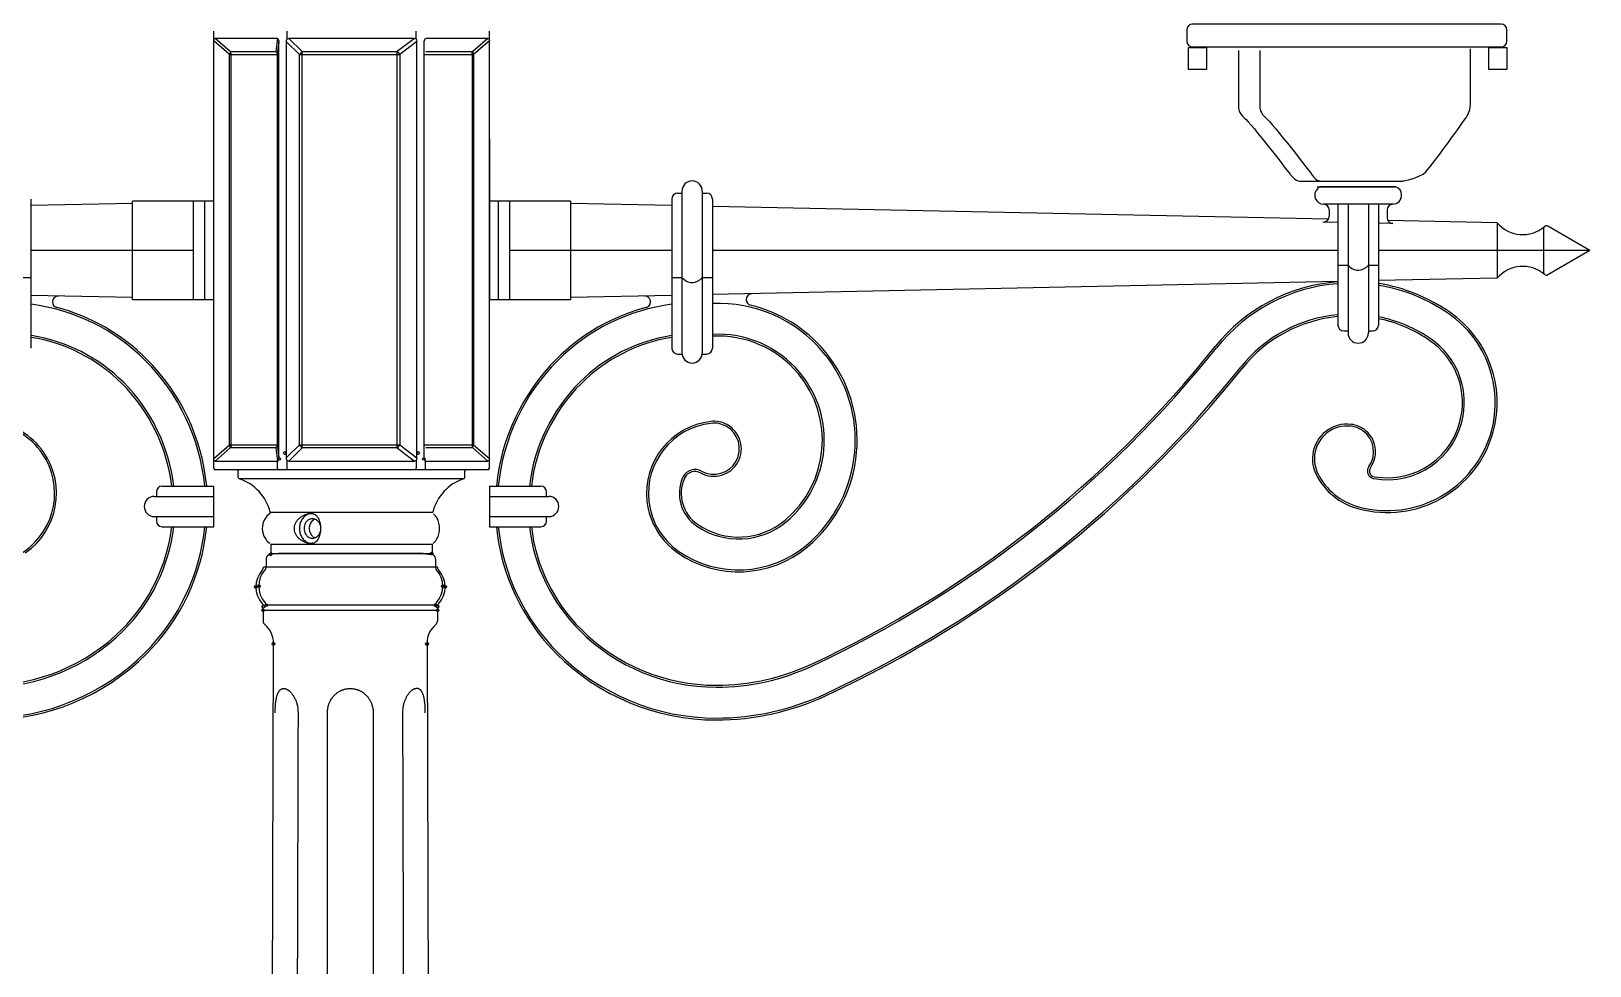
# Model space of a CAD drawing. Extents: x 0 to 221, y 0 to 381.
# Drawn here: x 43.3 to 111.2, y 297 to 337.8 of the extents above; entities that cross this region are included whole.
import ezdxf

# ---------------------------------------------------------------- set-up
doc = ezdxf.new("R2010")
doc.units = 0
doc.layers.add('LIVELLO_1', color=160, linetype='Continuous')

# ---------------------------------------------------------------- blocks, each defined once
blk = doc.blocks.new('AI9-BLK1')
at = {"layer": 'LIVELLO_1', "color": 7}
for p, q in [((-59.577, 127.869), (-59.577, 146.922)), ((-56.385, 146.589), (-56.385, 146.922)), ((-50.763, 146.591), (-50.763, 146.922)), ((-47.566, 127.869), (-47.566, 146.922)), ((-58.894, 145.904), (-59.577, 146.498)), ((-58.855, 146.035), (-59.514, 146.606)), ((-56.801, 146.606), (-59.514, 146.606)), ((-58.855, 146.035), (-56.877, 146.035)), ((-56.801, 146.606), (-56.877, 146.035)), ((-56.742, 146.446), (-56.812, 145.904)), ((-56.742, 128.345), (-56.742, 146.446)), ((-56.412, 128.337), (-56.412, 146.451)), ((-55.846, 145.904), (-56.412, 146.451)), ((-55.721, 146.035), (-56.312, 146.606)), ((-50.834, 146.606), (-56.312, 146.606)), ((-55.721, 128.752), (-55.721, 146.035)), ((-55.721, 146.035), (-51.579, 146.035)), ((-50.834, 146.606), (-51.579, 146.035)), ((-51.579, 128.752), (-51.579, 146.035)), ((-50.735, 146.47), (-51.473, 145.904)), ((-50.735, 128.319), (-50.735, 146.47)), ((-50.408, 128.362), (-50.408, 146.427)), ((-47.633, 146.606), (-50.34, 146.606)), ((-50.34, 146.035), (-48.294, 146.035)), ((-47.633, 146.606), (-48.294, 146.035)), ((-47.566, 146.498), (-48.255, 145.904)), ((-58.894, 128.887), (-58.894, 145.904)), ((-58.894, 145.904), (-56.812, 145.904)), ((-58.823, 128.887), (-58.823, 145.904)), ((-55.846, 128.887), (-55.846, 145.904)), ((-55.846, 145.904), (-51.473, 145.904)), ((-51.473, 145.904), (-51.473, 128.887)), ((-50.408, 145.904), (-48.255, 145.904)), ((-48.324, 145.904), (-48.324, 128.887)), ((-48.255, 145.904), (-48.255, 128.887)), ((-59.577, 136.886), (-59.577, 142.227)), ((-47.566, 142.227), (-47.566, 136.886)), ((-39.176, 139.952), (-39.176, 132.897)), ((-38.294, 139.952), (-38.294, 132.897)), ((-11.496, 140.132), (-8.078, 140.132)), ((-8.073, 140.135), (-11.356, 140.135)), ((-8.073, 140.135), (-11.356, 140.135)), ((-67.532, 133.1), (-67.532, 139.604)), ((-63.115, 139.414), (-67.532, 139.319)), ((-59.581, 139.506), (-63.115, 139.506)), ((-63.115, 135.216), (-63.115, 139.506)), ((-60.463, 135.216), (-60.463, 139.506)), ((-59.959, 135.216), (-59.959, 139.506)), ((-59.581, 135.216), (-59.581, 139.506)), ((-44.036, 139.506), (-47.566, 139.506)), ((-47.566, 139.506), (-47.566, 135.216)), ((-47.19, 139.506), (-47.19, 135.216)), ((-46.687, 139.506), (-46.687, 135.216)), ((-44.036, 139.506), (-44.036, 135.216)), ((-39.621, 139.319), (-44.036, 139.414)), ((-39.621, 139.604), (-39.621, 133.1)), ((-39.366, 139.861), (-39.176, 139.861)), ((-38.294, 139.861), (-38.107, 139.861)), ((-37.853, 139.604), (-37.853, 133.1)), ((-11.011, 138.723), (-37.853, 139.285)), ((-8.186, 139.38), (-11.213, 139.38)), ((-10.597, 139.38), (-10.597, 134.111)), ((-10.157, 139.38), (-10.157, 133.766)), ((-9.272, 139.38), (-9.272, 133.766)), ((-8.83, 139.38), (-8.83, 134.111)), ((-10.597, 138.586), (-11.236, 138.6)), ((-10.976, 139.126), (-10.976, 138.852)), ((-8.207, 138.536), (-8.83, 138.548)), ((-8.456, 139.126), (-8.456, 138.787)), ((-3.655, 138.566), (-8.423, 138.666)), ((-3.655, 138.566), (-3.655, 136.153)), ((-1.639, 138.31), (-1.639, 136.413)), ((0.378, 137.358), (-1.448, 138.416)), ((-60.463, 137.358), (-67.532, 137.358)), ((-39.621, 137.358), (-46.687, 137.358)), ((-10.597, 137.358), (-37.853, 137.358)), ((0.378, 137.358), (-8.83, 137.358)), ((0.378, 137.358), (-1.448, 136.305)), ((-10.597, 136.724), (-10.157, 136.724)), ((-9.272, 136.724), (-8.83, 136.724)), ((-67.972, 136.187), (-67.532, 136.187)), ((-39.621, 136.187), (-39.176, 136.187)), ((-38.294, 136.187), (-37.853, 136.187)), ((-10.597, 136.004), (-37.853, 135.439)), ((-3.655, 136.153), (-8.83, 136.046)), ((-63.115, 135.309), (-67.532, 135.403)), ((-59.581, 135.216), (-63.115, 135.216)), ((-44.036, 135.216), (-47.566, 135.216)), ((-39.621, 135.403), (-44.036, 135.309)), ((-10.347, 133.857), (-10.157, 133.857)), ((-9.272, 133.857), (-9.081, 133.857)), ((-39.366, 132.848), (-39.176, 132.848)), ((-38.294, 132.848), (-38.107, 132.848)), ((-59.577, 128.29), (-58.894, 128.887)), ((-59.514, 128.183), (-58.855, 128.752)), ((-58.894, 128.887), (-56.812, 128.887)), ((-56.877, 128.752), (-58.855, 128.752)), ((-56.877, 128.752), (-56.801, 128.183)), ((-56.412, 128.337), (-55.846, 128.887)), ((-56.312, 128.183), (-55.721, 128.752)), ((-55.846, 128.887), (-51.473, 128.887)), ((-51.579, 128.752), (-55.721, 128.752)), ((-51.579, 128.752), (-50.834, 128.183)), ((-51.473, 128.887), (-50.735, 128.319)), ((-50.408, 128.887), (-48.255, 128.887)), ((-48.294, 128.752), (-50.34, 128.752)), ((-48.294, 128.752), (-47.633, 128.183)), ((-48.255, 128.887), (-47.566, 128.29)), ((-47.632, 127.805), (-59.518, 127.805)), ((-59.514, 128.183), (-56.801, 128.183)), ((-58.507, 127.471), (-58.507, 127.743)), ((-56.798, 127.869), (-56.798, 128.183)), ((-56.385, 127.869), (-56.385, 128.199)), ((-56.312, 128.183), (-50.834, 128.183)), ((-50.763, 128.195), (-50.763, 127.869)), ((-50.353, 127.869), (-50.353, 128.183)), ((-50.34, 128.183), (-47.633, 128.183)), ((-48.64, 127.471), (-48.64, 127.743)), ((-61.822, 127.086), (-59.581, 127.086)), ((-59.581, 125.318), (-59.581, 127.086)), ((-48.687, 127.41), (-58.466, 127.41)), ((-47.566, 127.086), (-45.328, 127.086)), ((-47.566, 127.086), (-47.566, 125.318)), ((-62.168, 126.643), (-59.581, 126.643)), ((-62.073, 126.831), (-62.073, 126.643)), ((-47.566, 126.643), (-44.983, 126.643)), ((-45.078, 126.643), (-45.078, 126.831)), ((-62.168, 125.761), (-59.581, 125.761)), ((-62.073, 125.761), (-62.073, 125.568)), ((-57.119, 125.951), (-50.032, 125.951)), ((-47.566, 125.761), (-44.983, 125.761)), ((-45.078, 125.568), (-45.078, 125.761)), ((-61.822, 125.318), (-59.581, 125.318)), ((-47.566, 125.318), (-45.328, 125.318)), ((-50.042, 124.544), (-57.108, 124.544)), ((-57.086, 124.544), (-57.086, 124.211)), ((-50.042, 124.211), (-50.042, 124.544)), ((-57.297, 123.925), (-57.297, 123.559)), ((-56.762, 124.146), (-57.112, 124.114)), ((-57.024, 124.146), (-50.104, 124.146)), ((-50.455, 124.146), (-56.762, 124.146)), ((-50.674, 124.146), (-56.476, 124.146)), ((-50.455, 124.146), (-50.109, 124.114)), ((-49.919, 123.925), (-49.919, 123.559)), ((-49.825, 123.55), (-57.416, 123.55)), ((-49.919, 123.559), (-57.297, 123.559)), ((-49.832, 121.674), (-57.426, 121.674)), ((-57.426, 121.674), (-57.426, 121.2)), ((-49.919, 121.895), (-57.297, 121.895)), ((-49.832, 121.674), (-49.832, 121.2)), ((-57.258, 33.702), (-56.971, 120.244)), ((-50.286, 120.244), (-49.998, 33.702))]:
    blk.add_line(p, q, dxfattribs=at)
for points in [[(-17.115, 146.216), (-16.328, 146.216), (-16.328, 145.251), (-17.115, 145.251)], [(-4.027, 146.216), (-3.237, 146.216), (-3.237, 145.251), (-4.027, 145.251)]]:
    blk.add_lwpolyline(points, close=True, dxfattribs=at)
blk.add_lwpolyline([(-56.812, 145.904), (-56.812, 128.887), (-56.742, 128.345)], dxfattribs=at)
for centre, radius in [((-57.744, 122.693), 0.0599), ((-49.601, 122.728), 0.0582), ((-49.497, 122.693), 0.0599), ((-57.423, 121.674), 0.0591)]:
    blk.add_circle(centre, radius, dxfattribs=at)
for centre, major_axis, ratio in [((-56.477, 128.533), (0.0009, -0.0603), 0.987021), ((-56.477, 128.533), (0.0009, -0.0603), 0.987021), ((-50.674, 128.533), (-0.0003, -0.0603), 0.979984), ((-56.729, 128.276), (0.0587, 0), 0.881058), ((-56.729, 128.276), (0.0587, 0), 0.881058), ((-50.421, 128.276), (0.0574, 0), 0.901146), ((-50.421, 128.276), (0.0574, 0), 0.901146), ((-57.111, 124.114), (0.0591, 0), 0.962117), ((-50.088, 124.146), (0.0022, -0.0587), 0.961179), ((-57.618, 122.728), (0.0012, -0.0586), 0.979204), ((-57.414, 121.84), (-0.0021, -0.0622), 0.963457), ((-57.3, 121.895), (0.0031, -0.0586), 0.978042), ((-49.917, 121.895), (-0.0013, -0.0586), 0.977703), ((-49.834, 121.674), (0.0599, 0), 0.980155), ((-49.825, 121.84), (0.0005, -0.0622), 0.963956), ((-56.972, 120.21), (0.0014, -0.062), 0.966428), ((-50.286, 120.21), (-0.0005, -0.062), 0.966633)]:
    blk.add_ellipse(centre, major_axis=major_axis, ratio=ratio, dxfattribs=at)
for points, knots in [([(-16.93, 147.232), (-16.93, 147.232), (-3.483, 147.232), (-3.483, 147.232), (-3.345, 147.232), (-3.234, 147.118), (-3.234, 146.986), (-3.234, 146.986), (-3.234, 146.484), (-3.234, 146.484), (-3.234, 146.347), (-3.345, 146.234), (-3.483, 146.234), (-3.483, 146.234), (-16.93, 146.234), (-16.93, 146.234), (-17.068, 146.234), (-17.179, 146.347), (-17.179, 146.484), (-17.179, 146.484), (-17.179, 146.986), (-17.179, 146.986), (-17.179, 147.118), (-17.068, 147.232), (-16.93, 147.232)], [0, 0, 0, 0, 1, 1, 1, 2, 2, 2, 3, 3, 3, 4, 4, 4, 5, 5, 5, 6, 6, 6, 7, 7, 7, 8, 8, 8, 8]), ([(-59.577, 146.498), (-59.577, 146.525), (-59.577, 146.553), (-59.567, 146.573), (-59.553, 146.591), (-59.533, 146.606), (-59.514, 146.606)], [0, 0, 0, 0, 1, 1, 1, 2, 2, 2, 2]), ([(-47.633, 146.606), (-47.614, 146.606), (-47.595, 146.591), (-47.583, 146.573), (-47.57, 146.553), (-47.57, 146.525), (-47.566, 146.498)], [0, 0, 0, 0, 1, 1, 1, 2, 2, 2, 2]), ([(-14.932, 146.077), (-14.932, 146.077), (-14.932, 143.603), (-14.932, 143.603), (-14.932, 143.603), (-14.932, 143.333), (-14.664, 143.131), (-14.399, 142.929), (-12.657, 140.656), (-12.657, 140.656), (-12.657, 140.656), (-12.457, 140.387), (-12.256, 140.387), (-12.256, 140.387), (-7.771, 140.387), (-7.771, 140.387), (-7.771, 140.387), (-7.036, 140.523), (-6.766, 140.787), (-6.501, 141.056), (-5.028, 143.131), (-5.028, 143.131), (-5.028, 143.131), (-4.826, 143.398), (-4.826, 143.733), (-4.826, 143.733), (-4.826, 146.146), (-4.826, 146.146)], [0, 0, 0, 0, 1, 1, 1, 2, 2, 2, 3, 3, 3, 4, 4, 4, 5, 5, 5, 6, 6, 6, 7, 7, 7, 8, 8, 8, 9, 9, 9, 9]), ([(-14, 146.077), (-14, 146.077), (-14, 143.603), (-14, 143.603), (-14, 143.603), (-14, 143.333), (-13.726, 143.131), (-13.463, 142.929), (-11.722, 140.656), (-11.722, 140.656), (-11.722, 140.656), (-11.587, 140.387), (-11.321, 140.387), (-11.321, 140.387), (-7.771, 140.387), (-7.771, 140.387), (-7.771, 140.387), (-7.036, 140.523), (-6.766, 140.787), (-6.501, 141.056), (-5.028, 143.131), (-5.028, 143.131), (-5.028, 143.131), (-4.826, 143.398), (-4.826, 143.733), (-4.826, 143.733), (-4.826, 146.146), (-4.826, 146.146)], [0, 0, 0, 0, 1, 1, 1, 2, 2, 2, 3, 3, 3, 4, 4, 4, 5, 5, 5, 6, 6, 6, 7, 7, 7, 8, 8, 8, 9, 9, 9, 9]), ([(-38.294, 139.952), (-38.294, 140.196), (-38.493, 140.394), (-38.734, 140.394), (-38.982, 140.394), (-39.176, 140.196), (-39.176, 139.952)], [0, 0, 0, 0, 1, 1, 1, 2, 2, 2, 2]), ([(-11.356, 140.135), (-11.557, 140.059), (-11.658, 139.832), (-11.582, 139.632), (-11.523, 139.481), (-11.38, 139.382), (-11.222, 139.38)], [0, 0, 0, 0, 1, 1, 1, 2, 2, 2, 2]), ([(-8.207, 139.38), (-7.991, 139.382), (-7.817, 139.564), (-7.822, 139.782), (-7.824, 139.939), (-7.925, 140.082), (-8.073, 140.135)], [0, 0, 0, 0, 1, 1, 1, 2, 2, 2, 2]), ([(-11.236, 138.6), (-11.097, 138.598), (-10.976, 138.707), (-10.976, 138.847), (-10.976, 138.847), (-10.976, 138.852), (-10.976, 138.852)], [0, 0, 0, 0, 1, 1, 1, 2, 2, 2, 2]), ([(-1.448, 138.416), (-1.51, 138.45), (-1.588, 138.431), (-1.621, 138.369), (-1.634, 138.35), (-1.639, 138.329), (-1.639, 138.31)], [0, 0, 0, 0, 1, 1, 1, 2, 2, 2, 2]), ([(-10.157, 136.724), (-9.973, 136.479), (-9.627, 136.429), (-9.382, 136.613), (-9.339, 136.644), (-9.302, 136.679), (-9.272, 136.724)], [0, 0, 0, 0, 1, 1, 1, 2, 2, 2, 2]), ([(-39.176, 136.187), (-38.995, 135.941), (-38.645, 135.896), (-38.406, 136.079), (-38.36, 136.111), (-38.326, 136.146), (-38.294, 136.187)], [0, 0, 0, 0, 1, 1, 1, 2, 2, 2, 2]), ([(-9.25, 127.945), (-8.892, 128.443), (-9.007, 129.139), (-9.507, 129.499), (-9.657, 129.606), (-9.837, 129.673), (-10.02, 129.699), (-10.803, 129.794), (-11.518, 129.238), (-11.616, 128.456), (-11.649, 128.171), (-11.599, 127.886), (-11.471, 127.631), (-11.114, 126.922), (-10.473, 126.401), (-9.708, 126.189), (-7.202, 125.498), (-4.606, 126.969), (-3.91, 129.475), (-3.377, 131.406), (-4.125, 133.466), (-5.772, 134.604), (-6.688, 135.24), (-7.732, 135.661), (-8.83, 135.837)], [0, 0, 0, 0, 1, 1, 1, 2, 2, 2, 3, 3, 3, 4, 4, 4, 5, 5, 5, 6, 6, 6, 7, 7, 7, 8, 8, 8, 8]), ([(-9.73, 126.112), (-7.179, 125.403), (-4.538, 126.9), (-3.832, 129.452), (-3.286, 131.417), (-4.048, 133.512), (-5.726, 134.671), (-6.655, 135.316), (-7.716, 135.742), (-8.83, 135.923)], [0, 0, 0, 0, 1, 1, 1, 2, 2, 2, 3, 3, 3, 3]), ([(-1.639, 136.413), (-1.639, 136.344), (-1.583, 136.286), (-1.513, 136.286), (-1.491, 136.286), (-1.471, 136.291), (-1.448, 136.305)], [0, 0, 0, 0, 1, 1, 1, 2, 2, 2, 2]), ([(-69.297, 135.052), (-72.592, 135.192), (-75.379, 132.636), (-75.518, 129.339), (-75.596, 127.485), (-74.804, 125.696), (-73.383, 124.504), (-71.804, 123.185), (-69.538, 123.078), (-67.843, 124.242), (-66.442, 125.203), (-66.09, 127.117), (-67.049, 128.514), (-67.555, 129.245), (-68.348, 129.727), (-69.231, 129.825), (-69.845, 129.896), (-70.396, 129.452), (-70.469, 128.844), (-70.539, 128.231), (-70.098, 127.678), (-69.486, 127.607), (-69.257, 127.581), (-69.024, 127.628), (-68.823, 127.74)], [0, 0, 0, 0, 1, 1, 1, 2, 2, 2, 3, 3, 3, 4, 4, 4, 5, 5, 5, 6, 6, 6, 7, 7, 7, 8, 8, 8, 8]), ([(-66.348, 135.375), (-66.488, 135.377), (-66.603, 135.266), (-66.604, 135.128), (-66.608, 135.009), (-66.532, 134.908), (-66.417, 134.878)], [0, 0, 0, 0, 1, 1, 1, 2, 2, 2, 2]), ([(-40.733, 134.878), (-40.595, 134.916), (-40.514, 135.052), (-40.553, 135.187), (-40.585, 135.303), (-40.686, 135.377), (-40.802, 135.375)], [0, 0, 0, 0, 1, 1, 1, 2, 2, 2, 2]), ([(-36.134, 135.473), (-36.274, 135.47), (-36.385, 135.358), (-36.382, 135.216), (-36.38, 135.101), (-36.302, 135.002), (-36.189, 134.975)], [0, 0, 0, 0, 1, 1, 1, 2, 2, 2, 2]), ([(-59.966, 127.086), (-60.173, 129.157), (-61.089, 131.096), (-62.562, 132.571), (-63.903, 133.906), (-65.649, 134.77), (-67.532, 135.016)], [0, 0, 0, 0, 1, 1, 1, 2, 2, 2, 2]), ([(-39.621, 135.016), (-41.501, 134.77), (-43.247, 133.906), (-44.588, 132.571), (-46.058, 131.096), (-46.976, 129.157), (-47.181, 127.086)], [0, 0, 0, 0, 1, 1, 1, 2, 2, 2, 2]), ([(-38.326, 127.74), (-37.787, 127.443), (-37.111, 127.641), (-36.813, 128.18), (-36.514, 128.718), (-36.712, 129.397), (-37.251, 129.696), (-37.455, 129.808), (-37.686, 129.853), (-37.917, 129.825), (-39.605, 129.633), (-40.811, 128.109), (-40.618, 126.426), (-40.519, 125.539), (-40.039, 124.744), (-39.308, 124.242), (-37.609, 123.078), (-35.345, 123.185), (-33.768, 124.504), (-31.235, 126.624), (-30.903, 130.389), (-33.019, 132.917), (-34.211, 134.345), (-35.996, 135.13), (-37.853, 135.052)], [0, 0, 0, 0, 1, 1, 1, 2, 2, 2, 3, 3, 3, 4, 4, 4, 5, 5, 5, 6, 6, 6, 7, 7, 7, 8, 8, 8, 8]), ([(-39.356, 124.177), (-37.629, 122.985), (-35.32, 123.097), (-33.714, 124.439), (-31.149, 126.588), (-30.807, 130.408), (-32.957, 132.974), (-33.788, 133.971), (-34.924, 134.671), (-36.189, 134.975)], [0, 0, 0, 0, 1, 1, 1, 2, 2, 2, 3, 3, 3, 3]), ([(-34.633, 125.536), (-32.674, 127.177), (-32.411, 130.096), (-34.056, 132.055), (-34.988, 133.174), (-36.399, 133.783), (-37.858, 133.704)], [0, 0, 0, 0, 1, 1, 1, 2, 2, 2, 2]), ([(-9.018, 127.5), (-7.236, 127.184), (-5.534, 128.38), (-5.221, 130.161), (-5, 131.425), (-5.534, 132.702), (-6.588, 133.426), (-7.263, 133.899), (-8.025, 134.221), (-8.83, 134.385)], [0, 0, 0, 0, 1, 1, 1, 2, 2, 2, 3, 3, 3, 3]), ([(-91.198, 133.171), (-86.488, 127.262), (-80.472, 122.526), (-73.623, 119.334), (-72.322, 118.723), (-70.9, 118.409), (-69.464, 118.409), (-67.253, 118.409), (-65.133, 119.285), (-63.574, 120.846), (-62.369, 122.052), (-61.607, 123.628), (-61.409, 125.318)], [0, 0, 0, 0, 1, 1, 1, 2, 2, 2, 3, 3, 3, 4, 4, 4, 4]), ([(-45.74, 125.318), (-45.544, 123.628), (-44.781, 122.052), (-43.574, 120.846), (-42.015, 119.285), (-39.894, 118.409), (-37.686, 118.409), (-36.251, 118.409), (-34.829, 118.723), (-33.527, 119.334), (-26.678, 122.526), (-20.664, 127.262), (-15.95, 133.171)], [0, 0, 0, 0, 1, 1, 1, 2, 2, 2, 3, 3, 3, 4, 4, 4, 4]), ([(-34.686, 125.601), (-32.765, 127.212), (-32.507, 130.077), (-34.119, 132.001), (-35.037, 133.1), (-36.424, 133.7), (-37.853, 133.621)], [0, 0, 0, 0, 1, 1, 1, 2, 2, 2, 2]), ([(-10.157, 133.766), (-10.157, 133.519), (-9.959, 133.319), (-9.715, 133.319), (-9.47, 133.319), (-9.272, 133.519), (-9.272, 133.766)], [0, 0, 0, 0, 1, 1, 1, 2, 2, 2, 2]), ([(-9.034, 127.419), (-7.204, 127.095), (-5.457, 128.319), (-5.14, 130.151), (-4.914, 131.444), (-5.457, 132.748), (-6.54, 133.497)], [0, 0, 0, 0, 1, 1, 1, 2, 2, 2, 2]), ([(-39.176, 132.897), (-39.176, 132.655), (-38.982, 132.455), (-38.734, 132.455), (-38.493, 132.455), (-38.294, 132.655), (-38.294, 132.897)], [0, 0, 0, 0, 1, 1, 1, 2, 2, 2, 2]), ([(-92.382, 132.222), (-87.524, 126.134), (-81.323, 121.253), (-74.26, 117.961), (-72.758, 117.259), (-71.122, 116.895), (-69.464, 116.895), (-66.852, 116.895), (-64.351, 117.93), (-62.504, 119.78), (-61.015, 121.267), (-60.089, 123.226), (-59.885, 125.318)], [0, 0, 0, 0, 1, 1, 1, 2, 2, 2, 3, 3, 3, 4, 4, 4, 4]), ([(-92.319, 132.279), (-87.465, 126.198), (-81.274, 121.322), (-74.228, 118.035), (-72.735, 117.342), (-71.108, 116.978), (-69.464, 116.978), (-66.873, 116.978), (-64.392, 118.009), (-62.562, 119.837), (-61.089, 121.31), (-60.173, 123.247), (-59.966, 125.318)], [0, 0, 0, 0, 1, 1, 1, 2, 2, 2, 3, 3, 3, 4, 4, 4, 4]), ([(-47.264, 125.318), (-47.057, 123.226), (-46.136, 121.267), (-44.643, 119.78), (-42.799, 117.93), (-40.298, 116.895), (-37.686, 116.895), (-36.028, 116.895), (-34.393, 117.259), (-32.89, 117.961), (-25.826, 121.253), (-19.627, 126.134), (-14.769, 132.222)], [0, 0, 0, 0, 1, 1, 1, 2, 2, 2, 3, 3, 3, 4, 4, 4, 4]), ([(-47.181, 125.318), (-46.976, 123.247), (-46.058, 121.31), (-44.588, 119.837), (-42.759, 118.009), (-40.278, 116.978), (-37.686, 116.978), (-36.041, 116.978), (-34.416, 117.342), (-32.924, 118.035), (-25.873, 121.322), (-19.683, 126.198), (-14.831, 132.279)], [0, 0, 0, 0, 1, 1, 1, 2, 2, 2, 3, 3, 3, 4, 4, 4, 4]), ([(-67.795, 124.177), (-66.359, 125.16), (-65.995, 127.124), (-66.985, 128.561), (-67.502, 129.313), (-68.314, 129.804), (-69.224, 129.908)], [0, 0, 0, 0, 1, 1, 1, 2, 2, 2, 2]), ([(-37.925, 129.908), (-39.658, 129.708), (-40.898, 128.147), (-40.701, 126.413), (-40.595, 125.51), (-40.104, 124.692), (-39.356, 124.177)], [0, 0, 0, 0, 1, 1, 1, 2, 2, 2, 2]), ([(-38.367, 127.664), (-37.787, 127.347), (-37.058, 127.562), (-36.737, 128.138), (-36.422, 128.718), (-36.631, 129.449), (-37.211, 129.768), (-37.43, 129.887), (-37.681, 129.935), (-37.925, 129.908)], [0, 0, 0, 0, 1, 1, 1, 2, 2, 2, 3, 3, 3, 3]), ([(-10.01, 129.78), (-10.839, 129.884), (-11.594, 129.295), (-11.697, 128.466), (-11.736, 128.164), (-11.683, 127.86), (-11.547, 127.591)], [0, 0, 0, 0, 1, 1, 1, 2, 2, 2, 2]), ([(-9.18, 127.893), (-8.797, 128.43), (-8.923, 129.182), (-9.459, 129.566), (-9.624, 129.68), (-9.811, 129.756), (-10.01, 129.78)], [0, 0, 0, 0, 1, 1, 1, 2, 2, 2, 2]), ([(-59.514, 128.183), (-59.533, 128.183), (-59.553, 128.195), (-59.567, 128.212), (-59.577, 128.236), (-59.577, 128.264), (-59.577, 128.29)], [0, 0, 0, 0, 1, 1, 1, 2, 2, 2, 2]), ([(-47.566, 128.29), (-47.57, 128.264), (-47.57, 128.236), (-47.583, 128.212), (-47.595, 128.195), (-47.614, 128.183), (-47.633, 128.183)], [0, 0, 0, 0, 1, 1, 1, 2, 2, 2, 2]), ([(-38.326, 127.74), (-38.608, 127.893), (-38.967, 127.792), (-39.126, 127.509), (-39.135, 127.493), (-39.142, 127.474), (-39.151, 127.455)], [0, 0, 0, 0, 1, 1, 1, 2, 2, 2, 2]), ([(-38.367, 127.664), (-38.608, 127.798), (-38.919, 127.709), (-39.054, 127.464), (-39.059, 127.453), (-39.064, 127.438), (-39.073, 127.426)], [0, 0, 0, 0, 1, 1, 1, 2, 2, 2, 2]), ([(-9.25, 127.945), (-9.355, 127.792), (-9.321, 127.581), (-9.168, 127.474), (-9.129, 127.443), (-9.081, 127.426), (-9.034, 127.419)], [0, 0, 0, 0, 1, 1, 1, 2, 2, 2, 2]), ([(-9.18, 127.893), (-9.262, 127.781), (-9.235, 127.624), (-9.122, 127.541), (-9.09, 127.521), (-9.056, 127.505), (-9.018, 127.5)], [0, 0, 0, 0, 1, 1, 1, 2, 2, 2, 2]), ([(-62.168, 126.643), (-62.412, 126.643), (-62.607, 126.444), (-62.607, 126.203), (-62.607, 125.958), (-62.412, 125.761), (-62.168, 125.761)], [0, 0, 0, 0, 1, 1, 1, 2, 2, 2, 2]), ([(-44.983, 125.761), (-44.737, 125.761), (-44.541, 125.958), (-44.541, 126.203), (-44.541, 126.444), (-44.737, 126.643), (-44.983, 126.643)], [0, 0, 0, 0, 1, 1, 1, 2, 2, 2, 2]), ([(-57.142, 125.887), (-57.497, 125.625), (-57.573, 125.127), (-57.312, 124.773), (-57.266, 124.706), (-57.204, 124.644), (-57.131, 124.596)], [0, 0, 0, 0, 1, 1, 1, 2, 2, 2, 2]), ([(-55.448, 124.596), (-55.539, 124.609), (-55.607, 124.64), (-55.674, 124.673), (-55.731, 124.703), (-55.778, 124.735), (-55.828, 124.773), (-55.859, 124.801), (-55.89, 124.827), (-55.915, 124.861), (-55.943, 124.892), (-55.967, 124.927), (-55.989, 124.963), (-56.008, 125.001), (-56.024, 125.041), (-56.038, 125.08), (-56.048, 125.12), (-56.058, 125.165), (-56.061, 125.206), (-56.063, 125.251), (-56.061, 125.298), (-56.053, 125.337), (-56.043, 125.38), (-56.034, 125.424), (-56.016, 125.461), (-56.001, 125.501), (-55.982, 125.534), (-55.957, 125.568), (-55.937, 125.601), (-55.913, 125.63), (-55.888, 125.66), (-55.859, 125.687), (-55.835, 125.708), (-55.803, 125.73), (-55.768, 125.761), (-55.722, 125.787), (-55.674, 125.812), (-55.615, 125.843), (-55.553, 125.867), (-55.477, 125.887)], [0, 0, 0, 0, 1, 1, 1, 2, 2, 2, 3, 3, 3, 4, 4, 4, 5, 5, 5, 6, 6, 6, 7, 7, 7, 8, 8, 8, 9, 9, 9, 10, 10, 10, 11, 11, 11, 12, 12, 12, 13, 13, 13, 13]), ([(-55.347, 125.896), (-55.434, 125.884), (-55.507, 125.85), (-55.572, 125.805), (-55.625, 125.767), (-55.674, 125.718), (-55.711, 125.665), (-55.745, 125.62), (-55.773, 125.567), (-55.798, 125.511), (-55.817, 125.456), (-55.832, 125.399), (-55.841, 125.337), (-55.847, 125.275), (-55.847, 125.213), (-55.841, 125.151), (-55.832, 125.089), (-55.817, 125.029), (-55.798, 124.972), (-55.773, 124.918), (-55.745, 124.868), (-55.711, 124.82), (-55.674, 124.768), (-55.625, 124.72), (-55.572, 124.68), (-55.507, 124.635), (-55.434, 124.604), (-55.347, 124.594)], [0, 0, 0, 0, 1, 1, 1, 2, 2, 2, 3, 3, 3, 4, 4, 4, 5, 5, 5, 6, 6, 6, 7, 7, 7, 8, 8, 8, 9, 9, 9, 9]), ([(-55.279, 125.665), (-55.347, 125.665), (-55.406, 125.644), (-55.46, 125.61), (-55.5, 125.586), (-55.533, 125.551), (-55.559, 125.511), (-55.583, 125.48), (-55.6, 125.449), (-55.615, 125.415), (-55.625, 125.38), (-55.635, 125.342), (-55.64, 125.304), (-55.644, 125.261), (-55.644, 125.222), (-55.64, 125.184), (-55.635, 125.144), (-55.625, 125.104), (-55.615, 125.07), (-55.6, 125.035), (-55.583, 125.003), (-55.559, 124.977), (-55.533, 124.935), (-55.5, 124.901), (-55.46, 124.873), (-55.406, 124.844), (-55.347, 124.82), (-55.279, 124.82)], [0, 0, 0, 0, 1, 1, 1, 2, 2, 2, 3, 3, 3, 4, 4, 4, 5, 5, 5, 6, 6, 6, 7, 7, 7, 8, 8, 8, 9, 9, 9, 9]), ([(-55.477, 125.887), (-55.466, 125.887), (-55.46, 125.891), (-55.448, 125.891), (-55.44, 125.893), (-55.434, 125.893), (-55.429, 125.893), (-55.42, 125.896), (-55.418, 125.896), (-55.413, 125.896), (-55.404, 125.896), (-55.399, 125.898), (-55.386, 125.898), (-55.386, 125.898), (-55.351, 125.898), (-55.351, 125.898)], [0, 0, 0, 0, 1, 1, 1, 2, 2, 2, 3, 3, 3, 4, 4, 4, 5, 5, 5, 5]), ([(-55.351, 125.898), (-55.351, 125.898), (-55.314, 125.898), (-55.314, 125.898), (-55.308, 125.898), (-55.3, 125.896), (-55.293, 125.896), (-55.286, 125.896), (-55.281, 125.896), (-55.279, 125.893), (-55.273, 125.893), (-55.264, 125.893), (-55.259, 125.891), (-55.252, 125.891), (-55.247, 125.887), (-55.24, 125.887)], [0, 0, 0, 0, 1, 1, 1, 2, 2, 2, 3, 3, 3, 4, 4, 4, 5, 5, 5, 5]), ([(-54.929, 125.37), (-54.943, 125.424), (-54.963, 125.463), (-54.991, 125.503), (-55.019, 125.543), (-55.058, 125.586), (-55.102, 125.613), (-55.152, 125.648), (-55.208, 125.665), (-55.279, 125.665)], [0, 0, 0, 0, 1, 1, 1, 2, 2, 2, 3, 3, 3, 3]), ([(-55.24, 125.887), (-55.178, 125.867), (-55.133, 125.836), (-55.093, 125.798), (-55.065, 125.763), (-55.04, 125.727), (-55.021, 125.689), (-55.005, 125.66), (-54.993, 125.63), (-54.978, 125.598), (-54.971, 125.567), (-54.959, 125.53), (-54.949, 125.496), (-54.943, 125.455), (-54.938, 125.413), (-54.931, 125.375), (-54.929, 125.332), (-54.926, 125.286), (-54.926, 125.246), (-54.926, 125.198), (-54.926, 125.156), (-54.931, 125.113), (-54.938, 125.075), (-54.943, 125.03), (-54.949, 124.996), (-54.959, 124.956), (-54.968, 124.923), (-54.978, 124.889), (-54.991, 124.86), (-55.005, 124.83), (-55.019, 124.803), (-55.03, 124.784), (-55.04, 124.758), (-55.058, 124.735), (-55.077, 124.708), (-55.099, 124.68), (-55.131, 124.659), (-55.164, 124.63), (-55.207, 124.608), (-55.259, 124.596)], [0, 0, 0, 0, 1, 1, 1, 2, 2, 2, 3, 3, 3, 4, 4, 4, 5, 5, 5, 6, 6, 6, 7, 7, 7, 8, 8, 8, 9, 9, 9, 10, 10, 10, 11, 11, 11, 12, 12, 12, 13, 13, 13, 13]), ([(-50.018, 124.596), (-49.981, 124.628), (-49.951, 124.658), (-49.922, 124.692), (-49.899, 124.722), (-49.875, 124.754), (-49.855, 124.789), (-49.836, 124.823), (-49.821, 124.854), (-49.804, 124.887), (-49.791, 124.927), (-49.777, 124.963), (-49.769, 125.003), (-49.758, 125.046), (-49.749, 125.089), (-49.744, 125.132), (-49.739, 125.179), (-49.739, 125.223), (-49.739, 125.275), (-49.739, 125.318), (-49.744, 125.367), (-49.751, 125.408), (-49.76, 125.449), (-49.769, 125.496), (-49.782, 125.53), (-49.793, 125.567), (-49.807, 125.601), (-49.821, 125.634), (-49.836, 125.663), (-49.852, 125.689), (-49.865, 125.718), (-49.885, 125.744), (-49.904, 125.772), (-49.927, 125.801), (-49.951, 125.831), (-49.978, 125.856), (-50.008, 125.887)], [0, 0, 0, 0, 1, 1, 1, 2, 2, 2, 3, 3, 3, 4, 4, 4, 5, 5, 5, 6, 6, 6, 7, 7, 7, 8, 8, 8, 9, 9, 9, 10, 10, 10, 11, 11, 11, 12, 12, 12, 12]), ([(-55.256, 125.598), (-55.314, 125.556), (-55.351, 125.501), (-55.376, 125.439), (-55.394, 125.392), (-55.406, 125.341), (-55.413, 125.298), (-55.415, 125.26), (-55.415, 125.223), (-55.413, 125.189), (-55.406, 125.144), (-55.394, 125.092), (-55.376, 125.046), (-55.351, 124.989), (-55.314, 124.934), (-55.256, 124.887)], [0, 0, 0, 0, 1, 1, 1, 2, 2, 2, 3, 3, 3, 4, 4, 4, 5, 5, 5, 5]), ([(-55.279, 124.82), (-55.208, 124.82), (-55.152, 124.837), (-55.102, 124.873), (-55.058, 124.901), (-55.019, 124.942), (-54.991, 124.985), (-54.963, 125.022), (-54.943, 125.065), (-54.929, 125.12)], [0, 0, 0, 0, 1, 1, 1, 2, 2, 2, 3, 3, 3, 3]), ([(-55.347, 124.589), (-55.347, 124.589), (-55.381, 124.589), (-55.381, 124.589), (-55.381, 124.589), (-55.404, 124.589), (-55.404, 124.589), (-55.409, 124.594), (-55.415, 124.594), (-55.42, 124.594), (-55.433, 124.594), (-55.438, 124.596), (-55.448, 124.596)], [0, 0, 0, 0, 1, 1, 1, 2, 2, 2, 3, 3, 3, 4, 4, 4, 4]), ([(-55.259, 124.596), (-55.27, 124.596), (-55.275, 124.594), (-55.281, 124.594), (-55.286, 124.594), (-55.293, 124.594), (-55.3, 124.589), (-55.3, 124.589), (-55.318, 124.589), (-55.318, 124.589), (-55.318, 124.589), (-55.347, 124.589), (-55.347, 124.589)], [0, 0, 0, 0, 1, 1, 1, 2, 2, 2, 3, 3, 3, 4, 4, 4, 4]), ([(-56.899, 117.207), (-56.899, 117.247), (-56.899, 117.285), (-56.897, 117.324), (-56.897, 117.36), (-56.897, 117.393), (-56.892, 117.433), (-56.892, 117.459), (-56.891, 117.488), (-56.887, 117.514), (-56.884, 117.542), (-56.884, 117.568), (-56.882, 117.595), (-56.882, 117.612), (-56.879, 117.633), (-56.877, 117.65), (-56.877, 117.668), (-56.874, 117.687), (-56.868, 117.705), (-56.868, 117.724), (-56.865, 117.74), (-56.863, 117.755), (-56.859, 117.774), (-56.855, 117.792), (-56.854, 117.809), (-56.849, 117.828), (-56.845, 117.842), (-56.843, 117.862), (-56.838, 117.878), (-56.835, 117.895), (-56.831, 117.911), (-56.83, 117.928), (-56.824, 117.942), (-56.817, 117.957), (-56.815, 117.973), (-56.81, 117.985), (-56.803, 118.002), (-56.801, 118.012), (-56.796, 118.028), (-56.791, 118.04), (-56.783, 118.049), (-56.781, 118.066), (-56.773, 118.078), (-56.768, 118.087), (-56.762, 118.099), (-56.757, 118.109), (-56.754, 118.116), (-56.744, 118.128), (-56.739, 118.14), (-56.734, 118.149), (-56.729, 118.156), (-56.723, 118.162), (-56.717, 118.169), (-56.709, 118.178), (-56.704, 118.188), (-56.697, 118.193), (-56.692, 118.195), (-56.683, 118.206), (-56.678, 118.212), (-56.67, 118.218), (-56.663, 118.223), (-56.656, 118.228), (-56.649, 118.232), (-56.643, 118.235), (-56.637, 118.24), (-56.628, 118.244), (-56.619, 118.247), (-56.614, 118.25), (-56.605, 118.252), (-56.599, 118.257), (-56.589, 118.257), (-56.582, 118.263), (-56.575, 118.263), (-56.57, 118.264), (-56.561, 118.264), (-56.552, 118.264), (-56.543, 118.268), (-56.536, 118.268), (-56.527, 118.268), (-56.518, 118.268), (-56.51, 118.268), (-56.505, 118.264), (-56.494, 118.264), (-56.485, 118.263), (-56.476, 118.263), (-56.469, 118.257), (-56.46, 118.257), (-56.451, 118.252), (-56.442, 118.252), (-56.435, 118.25), (-56.423, 118.247), (-56.416, 118.244), (-56.407, 118.24), (-56.398, 118.235), (-56.39, 118.232), (-56.383, 118.225), (-56.373, 118.223), (-56.361, 118.218), (-56.355, 118.211), (-56.342, 118.206), (-56.335, 118.195), (-56.329, 118.19), (-56.321, 118.185), (-56.306, 118.178), (-56.298, 118.169), (-56.289, 118.162), (-56.279, 118.156), (-56.269, 118.149), (-56.262, 118.14), (-56.25, 118.128), (-56.24, 118.119), (-56.23, 118.111), (-56.22, 118.099), (-56.208, 118.087), (-56.201, 118.078), (-56.191, 118.066), (-56.181, 118.052), (-56.172, 118.04), (-56.158, 118.028), (-56.149, 118.012), (-56.141, 118.004), (-56.13, 117.99), (-56.121, 117.973), (-56.11, 117.957), (-56.102, 117.945), (-56.095, 117.93), (-56.082, 117.911), (-56.073, 117.895), (-56.067, 117.881), (-56.056, 117.862), (-56.048, 117.849), (-56.038, 117.828), (-56.033, 117.809), (-56.024, 117.795), (-56.016, 117.776), (-56.008, 117.761), (-56.001, 117.742), (-55.994, 117.724), (-55.989, 117.705), (-55.982, 117.687), (-55.974, 117.668), (-55.971, 117.65), (-55.962, 117.633), (-55.96, 117.612), (-55.955, 117.595), (-55.947, 117.568), (-55.941, 117.542), (-55.934, 117.514), (-55.929, 117.488), (-55.923, 117.459), (-55.921, 117.433), (-55.915, 117.397), (-55.909, 117.36), (-55.908, 117.324), (-55.908, 117.285), (-55.908, 117.247), (-55.904, 117.207)], [0, 0, 0, 0, 1, 1, 1, 2, 2, 2, 3, 3, 3, 4, 4, 4, 5, 5, 5, 6, 6, 6, 7, 7, 7, 8, 8, 8, 9, 9, 9, 10, 10, 10, 11, 11, 11, 12, 12, 12, 13, 13, 13, 14, 14, 14, 15, 15, 15, 16, 16, 16, 17, 17, 17, 18, 18, 18, 19, 19, 19, 20, 20, 20, 21, 21, 21, 22, 22, 22, 23, 23, 23, 24, 24, 24, 25, 25, 25, 26, 26, 26, 27, 27, 27, 28, 28, 28, 29, 29, 29, 30, 30, 30, 31, 31, 31, 32, 32, 32, 33, 33, 33, 34, 34, 34, 35, 35, 35, 36, 36, 36, 37, 37, 37, 38, 38, 38, 39, 39, 39, 40, 40, 40, 41, 41, 41, 42, 42, 42, 43, 43, 43, 44, 44, 44, 45, 45, 45, 46, 46, 46, 47, 47, 47, 48, 48, 48, 49, 49, 49, 50, 50, 50, 51, 51, 51, 52, 52, 52, 52]), ([(-54.624, 117.207), (-54.624, 117.243), (-54.624, 117.281), (-54.619, 117.317), (-54.617, 117.352), (-54.613, 117.386), (-54.604, 117.421), (-54.599, 117.447), (-54.594, 117.471), (-54.588, 117.497), (-54.58, 117.521), (-54.57, 117.545), (-54.563, 117.571), (-54.56, 117.588), (-54.555, 117.604), (-54.546, 117.621), (-54.54, 117.642), (-54.531, 117.659), (-54.524, 117.674), (-54.516, 117.693), (-54.507, 117.709), (-54.498, 117.728), (-54.487, 117.745), (-54.479, 117.761), (-54.47, 117.78), (-54.459, 117.797), (-54.45, 117.809), (-54.44, 117.828), (-54.429, 117.842), (-54.417, 117.859), (-54.405, 117.874), (-54.392, 117.893), (-54.383, 117.904), (-54.369, 117.921), (-54.356, 117.937), (-54.343, 117.949), (-54.331, 117.962), (-54.316, 117.975), (-54.304, 117.992), (-54.292, 118.004), (-54.277, 118.012), (-54.263, 118.028), (-54.251, 118.04), (-54.236, 118.049), (-54.223, 118.061), (-54.208, 118.075), (-54.191, 118.083), (-54.177, 118.097), (-54.162, 118.104), (-54.147, 118.114), (-54.136, 118.123), (-54.118, 118.131), (-54.108, 118.14), (-54.088, 118.149), (-54.074, 118.157), (-54.061, 118.166), (-54.046, 118.173), (-54.032, 118.178), (-54.018, 118.185), (-54.002, 118.19), (-53.987, 118.195), (-53.973, 118.202), (-53.96, 118.206), (-53.945, 118.212), (-53.931, 118.218), (-53.917, 118.223), (-53.903, 118.225), (-53.887, 118.232), (-53.868, 118.237), (-53.848, 118.24), (-53.825, 118.247), (-53.81, 118.25), (-53.788, 118.252), (-53.761, 118.257), (-53.739, 118.263), (-53.714, 118.263), (-53.685, 118.264), (-53.657, 118.268), (-53.629, 118.268), (-53.601, 118.268), (-53.574, 118.264), (-53.546, 118.263), (-53.518, 118.263), (-53.495, 118.257), (-53.47, 118.252), (-53.448, 118.25), (-53.431, 118.247), (-53.409, 118.24), (-53.392, 118.237), (-53.373, 118.232), (-53.354, 118.225), (-53.341, 118.223), (-53.325, 118.218), (-53.315, 118.212), (-53.298, 118.206), (-53.286, 118.202), (-53.269, 118.195), (-53.255, 118.19), (-53.241, 118.185), (-53.227, 118.178), (-53.214, 118.173), (-53.197, 118.166), (-53.186, 118.157), (-53.168, 118.149), (-53.154, 118.144), (-53.14, 118.131), (-53.124, 118.123), (-53.11, 118.114), (-53.096, 118.104), (-53.08, 118.097), (-53.065, 118.083), (-53.052, 118.075), (-53.038, 118.061), (-53.023, 118.049), (-53.009, 118.04), (-52.995, 118.028), (-52.981, 118.016), (-52.967, 118.004), (-52.952, 117.992), (-52.939, 117.975), (-52.928, 117.962), (-52.914, 117.949), (-52.9, 117.937), (-52.89, 117.921), (-52.878, 117.907), (-52.864, 117.893), (-52.852, 117.878), (-52.841, 117.862), (-52.831, 117.842), (-52.821, 117.828), (-52.808, 117.809), (-52.797, 117.797), (-52.789, 117.78), (-52.778, 117.762), (-52.769, 117.745), (-52.76, 117.728), (-52.75, 117.709), (-52.745, 117.693), (-52.732, 117.674), (-52.726, 117.659), (-52.718, 117.642), (-52.711, 117.621), (-52.706, 117.607), (-52.698, 117.588), (-52.693, 117.571), (-52.686, 117.545), (-52.677, 117.521), (-52.672, 117.497), (-52.663, 117.471), (-52.658, 117.447), (-52.652, 117.421), (-52.646, 117.386), (-52.64, 117.352), (-52.639, 117.317), (-52.635, 117.281), (-52.635, 117.243), (-52.635, 117.207)], [0, 0, 0, 0, 1, 1, 1, 2, 2, 2, 3, 3, 3, 4, 4, 4, 5, 5, 5, 6, 6, 6, 7, 7, 7, 8, 8, 8, 9, 9, 9, 10, 10, 10, 11, 11, 11, 12, 12, 12, 13, 13, 13, 14, 14, 14, 15, 15, 15, 16, 16, 16, 17, 17, 17, 18, 18, 18, 19, 19, 19, 20, 20, 20, 21, 21, 21, 22, 22, 22, 23, 23, 23, 24, 24, 24, 25, 25, 25, 26, 26, 26, 27, 27, 27, 28, 28, 28, 29, 29, 29, 30, 30, 30, 31, 31, 31, 32, 32, 32, 33, 33, 33, 34, 34, 34, 35, 35, 35, 36, 36, 36, 37, 37, 37, 38, 38, 38, 39, 39, 39, 40, 40, 40, 41, 41, 41, 42, 42, 42, 43, 43, 43, 44, 44, 44, 45, 45, 45, 46, 46, 46, 47, 47, 47, 48, 48, 48, 49, 49, 49, 50, 50, 50, 51, 51, 51, 52, 52, 52, 52]), ([(-50.359, 117.207), (-50.359, 117.247), (-50.36, 117.285), (-50.36, 117.324), (-50.36, 117.36), (-50.364, 117.393), (-50.364, 117.433), (-50.365, 117.459), (-50.365, 117.488), (-50.369, 117.514), (-50.372, 117.542), (-50.374, 117.568), (-50.374, 117.595), (-50.377, 117.612), (-50.377, 117.633), (-50.383, 117.65), (-50.383, 117.668), (-50.387, 117.687), (-50.389, 117.705), (-50.392, 117.724), (-50.394, 117.74), (-50.394, 117.757), (-50.401, 117.774), (-50.401, 117.792), (-50.406, 117.809), (-50.408, 117.828), (-50.411, 117.842), (-50.413, 117.862), (-50.42, 117.881), (-50.422, 117.895), (-50.428, 117.911), (-50.431, 117.928), (-50.436, 117.942), (-50.44, 117.957), (-50.441, 117.973), (-50.45, 117.985), (-50.453, 118.002), (-50.459, 118.012), (-50.465, 118.028), (-50.466, 118.04), (-50.473, 118.049), (-50.478, 118.066), (-50.484, 118.078), (-50.489, 118.087), (-50.495, 118.099), (-50.5, 118.109), (-50.507, 118.116), (-50.512, 118.128), (-50.519, 118.14), (-50.522, 118.149), (-50.532, 118.156), (-50.534, 118.162), (-50.542, 118.169), (-50.547, 118.178), (-50.556, 118.188), (-50.561, 118.193), (-50.566, 118.195), (-50.576, 118.206), (-50.581, 118.212), (-50.586, 118.218), (-50.595, 118.223), (-50.603, 118.228), (-50.609, 118.232), (-50.615, 118.235), (-50.623, 118.24), (-50.628, 118.244), (-50.637, 118.247), (-50.643, 118.25), (-50.652, 118.252), (-50.66, 118.257), (-50.667, 118.257), (-50.676, 118.263), (-50.682, 118.263), (-50.691, 118.264), (-50.699, 118.264), (-50.706, 118.264), (-50.716, 118.268), (-50.724, 118.268), (-50.733, 118.268), (-50.738, 118.268), (-50.747, 118.268), (-50.754, 118.264), (-50.763, 118.264), (-50.772, 118.263), (-50.78, 118.263), (-50.791, 118.257), (-50.797, 118.257), (-50.807, 118.252), (-50.816, 118.252), (-50.824, 118.25), (-50.834, 118.247), (-50.841, 118.244), (-50.853, 118.24), (-50.858, 118.235), (-50.867, 118.232), (-50.874, 118.225), (-50.883, 118.223), (-50.893, 118.218), (-50.903, 118.211), (-50.915, 118.202), (-50.922, 118.195), (-50.93, 118.19), (-50.941, 118.185), (-50.95, 118.178), (-50.959, 118.169), (-50.973, 118.162), (-50.982, 118.156), (-50.989, 118.149), (-50.998, 118.14), (-51.008, 118.128), (-51.021, 118.116), (-51.028, 118.109), (-51.04, 118.099), (-51.049, 118.087), (-51.056, 118.078), (-51.068, 118.066), (-51.075, 118.052), (-51.088, 118.04), (-51.099, 118.028), (-51.107, 118.012), (-51.114, 118.002), (-51.129, 117.985), (-51.137, 117.973), (-51.146, 117.957), (-51.157, 117.945), (-51.166, 117.928), (-51.174, 117.911), (-51.181, 117.895), (-51.194, 117.881), (-51.201, 117.862), (-51.21, 117.849), (-51.218, 117.828), (-51.224, 117.809), (-51.235, 117.792), (-51.242, 117.776), (-51.249, 117.757), (-51.257, 117.74), (-51.262, 117.724), (-51.268, 117.705), (-51.277, 117.687), (-51.282, 117.668), (-51.287, 117.65), (-51.294, 117.633), (-51.299, 117.612), (-51.305, 117.595), (-51.314, 117.568), (-51.316, 117.542), (-51.323, 117.514), (-51.328, 117.488), (-51.333, 117.459), (-51.335, 117.433), (-51.344, 117.393), (-51.348, 117.36), (-51.349, 117.324), (-51.353, 117.285), (-51.353, 117.247), (-51.353, 117.207)], [0, 0, 0, 0, 1, 1, 1, 2, 2, 2, 3, 3, 3, 4, 4, 4, 5, 5, 5, 6, 6, 6, 7, 7, 7, 8, 8, 8, 9, 9, 9, 10, 10, 10, 11, 11, 11, 12, 12, 12, 13, 13, 13, 14, 14, 14, 15, 15, 15, 16, 16, 16, 17, 17, 17, 18, 18, 18, 19, 19, 19, 20, 20, 20, 21, 21, 21, 22, 22, 22, 23, 23, 23, 24, 24, 24, 25, 25, 25, 26, 26, 26, 27, 27, 27, 28, 28, 28, 29, 29, 29, 30, 30, 30, 31, 31, 31, 32, 32, 32, 33, 33, 33, 34, 34, 34, 35, 35, 35, 36, 36, 36, 37, 37, 37, 38, 38, 38, 39, 39, 39, 40, 40, 40, 41, 41, 41, 42, 42, 42, 43, 43, 43, 44, 44, 44, 45, 45, 45, 46, 46, 46, 47, 47, 47, 48, 48, 48, 49, 49, 49, 50, 50, 50, 51, 51, 51, 52, 52, 52, 52]), ([(-55.904, 117.207), (-55.943, 103.773), (-55.985, 90.341), (-56.024, 76.904), (-56.063, 63.476), (-56.102, 50.04), (-56.144, 36.608)], [0, 0, 0, 0, 1, 1, 1, 2, 2, 2, 2]), ([(-54.631, 36.608), (-54.627, 50.04), (-54.627, 63.476), (-54.627, 76.904), (-54.624, 90.341), (-54.624, 103.773), (-54.624, 117.207)], [0, 0, 0, 0, 1, 1, 1, 2, 2, 2, 2]), ([(-52.635, 117.207), (-52.632, 103.773), (-52.632, 90.341), (-52.632, 76.904), (-52.632, 63.476), (-52.632, 50.04), (-52.626, 36.608)], [0, 0, 0, 0, 1, 1, 1, 2, 2, 2, 2]), ([(-51.353, 117.207), (-51.314, 103.773), (-51.275, 90.341), (-51.235, 76.904), (-51.194, 63.476), (-51.157, 50.04), (-51.114, 36.608)], [0, 0, 0, 0, 1, 1, 1, 2, 2, 2, 2])]:
    blk.add_open_spline(points, degree=3, knots=knots, dxfattribs=at)
for points in [[(-58.855, 146.035), (-58.857, 145.989), (-58.874, 145.944), (-58.894, 145.904)], [(-58.823, 145.904), (-58.823, 145.946), (-58.832, 145.994), (-58.855, 146.035)], [(-56.877, 146.035), (-56.84, 146.001), (-56.817, 145.956), (-56.812, 145.904)], [(-56.798, 146.606), (-56.757, 146.56), (-56.742, 146.499), (-56.742, 146.446)], [(-56.412, 146.451), (-56.412, 146.499), (-56.407, 146.548), (-56.385, 146.589)], [(-56.385, 146.589), (-56.361, 146.601), (-56.336, 146.606), (-56.312, 146.606)], [(-55.721, 146.035), (-55.768, 145.997), (-55.807, 145.951), (-55.846, 145.904)], [(-51.579, 146.035), (-51.537, 145.994), (-51.503, 145.951), (-51.473, 145.904)], [(-50.834, 146.606), (-50.807, 146.606), (-50.787, 146.604), (-50.763, 146.591)], [(-50.763, 146.591), (-50.743, 146.556), (-50.735, 146.513), (-50.735, 146.47)], [(-50.408, 146.427), (-50.406, 146.487), (-50.394, 146.556), (-50.353, 146.604)], [(-48.324, 145.904), (-48.324, 145.946), (-48.315, 145.994), (-48.294, 146.035)], [(-48.294, 146.035), (-48.294, 145.989), (-48.276, 145.944), (-48.255, 145.904)], [(-39.366, 139.861), (-39.506, 139.861), (-39.621, 139.747), (-39.621, 139.604)], [(-37.853, 139.604), (-37.853, 139.747), (-37.964, 139.861), (-38.107, 139.861)], [(-10.976, 139.126), (-10.976, 139.264), (-11.085, 139.376), (-11.222, 139.38)], [(-8.207, 139.38), (-8.341, 139.376), (-8.456, 139.264), (-8.456, 139.126)], [(-8.456, 138.787), (-8.456, 138.65), (-8.341, 138.538), (-8.207, 138.536)], [(-3.655, 138.566), (-3.131, 137.953), (-2.209, 137.879), (-1.595, 138.405)], [(-1.595, 136.317), (-2.209, 136.841), (-3.131, 136.767), (-3.655, 136.153)], [(-10.597, 135.998), (-12.698, 135.837), (-14.639, 134.815), (-15.95, 133.171)], [(-10.597, 135.911), (-12.672, 135.758), (-14.59, 134.742), (-15.886, 133.117)], [(-62.504, 132.624), (-63.584, 133.711), (-64.934, 134.485), (-66.417, 134.878)], [(-40.733, 134.878), (-42.213, 134.485), (-43.566, 133.711), (-44.643, 132.624)], [(-10.597, 134.561), (-12.264, 134.407), (-13.79, 133.58), (-14.831, 132.279)], [(-10.597, 134.478), (-12.236, 134.323), (-13.741, 133.511), (-14.769, 132.222)], [(-6.54, 133.497), (-7.229, 133.973), (-8.01, 134.306), (-8.83, 134.469)], [(-10.597, 134.111), (-10.597, 133.971), (-10.485, 133.857), (-10.347, 133.857)], [(-9.081, 133.857), (-8.945, 133.857), (-8.83, 133.971), (-8.83, 134.111)], [(-63.574, 131.555), (-64.646, 132.628), (-66.033, 133.333), (-67.532, 133.569)], [(-63.514, 131.617), (-64.598, 132.702), (-66.002, 133.41), (-67.516, 133.649)], [(-39.634, 133.649), (-41.148, 133.41), (-42.549, 132.702), (-43.633, 131.617)], [(-39.621, 133.569), (-41.115, 133.333), (-42.501, 132.628), (-43.574, 131.555)], [(-33.494, 119.258), (-26.635, 122.454), (-20.605, 127.202), (-15.886, 133.117)], [(-59.885, 127.086), (-60.089, 129.18), (-61.015, 131.139), (-62.504, 132.624)], [(-44.643, 132.624), (-46.136, 131.139), (-47.057, 129.18), (-47.264, 127.086)], [(-39.621, 133.1), (-39.621, 132.962), (-39.506, 132.848), (-39.366, 132.848)], [(-38.107, 132.848), (-37.964, 132.848), (-37.853, 132.962), (-37.853, 133.1)], [(-61.409, 127.086), (-61.607, 128.778), (-62.369, 130.347), (-63.574, 131.555)], [(-61.323, 127.086), (-61.522, 128.797), (-62.294, 130.396), (-63.514, 131.617)], [(-43.633, 131.617), (-44.853, 130.396), (-45.627, 128.797), (-45.827, 127.086)], [(-43.574, 131.555), (-44.781, 130.347), (-45.544, 128.778), (-45.74, 127.086)], [(-58.855, 128.752), (-58.857, 128.8), (-58.874, 128.844), (-58.894, 128.887)], [(-58.823, 128.887), (-58.823, 128.838), (-58.832, 128.792), (-58.855, 128.752)], [(-56.877, 128.752), (-56.84, 128.79), (-56.817, 128.837), (-56.812, 128.887)], [(-55.721, 128.752), (-55.768, 128.792), (-55.807, 128.837), (-55.846, 128.887)], [(-51.579, 128.752), (-51.537, 128.792), (-51.503, 128.838), (-51.473, 128.887)], [(-50.353, 128.183), (-50.394, 128.231), (-50.406, 128.3), (-50.408, 128.362)], [(-48.324, 128.887), (-48.324, 128.838), (-48.315, 128.792), (-48.294, 128.752)], [(-48.294, 128.752), (-48.294, 128.8), (-48.276, 128.844), (-48.255, 128.887)], [(-59.577, 127.869), (-59.577, 127.831), (-59.551, 127.805), (-59.518, 127.805)], [(-58.507, 127.743), (-58.507, 127.776), (-58.535, 127.805), (-58.572, 127.805)], [(-56.742, 128.345), (-56.742, 128.287), (-56.757, 128.226), (-56.798, 128.183)], [(-56.754, 127.805), (-56.781, 127.805), (-56.798, 127.841), (-56.798, 127.869)], [(-56.385, 128.199), (-56.407, 128.242), (-56.412, 128.288), (-56.412, 128.337)], [(-56.37, 127.805), (-56.39, 127.817), (-56.383, 127.848), (-56.385, 127.869)], [(-56.312, 128.183), (-56.336, 128.183), (-56.361, 128.185), (-56.385, 128.199)], [(-50.763, 128.195), (-50.787, 128.185), (-50.807, 128.183), (-50.834, 128.183)], [(-50.78, 127.805), (-50.761, 127.817), (-50.768, 127.848), (-50.763, 127.869)], [(-50.735, 128.319), (-50.735, 128.274), (-50.743, 128.231), (-50.763, 128.195)], [(-50.397, 127.805), (-50.365, 127.805), (-50.35, 127.841), (-50.353, 127.869)], [(-48.578, 127.805), (-48.612, 127.805), (-48.64, 127.776), (-48.64, 127.743)], [(-47.632, 127.805), (-47.598, 127.805), (-47.566, 127.831), (-47.566, 127.869)], [(-61.822, 127.086), (-61.961, 127.086), (-62.073, 126.974), (-62.073, 126.831)], [(-58.507, 127.471), (-58.507, 127.443), (-58.491, 127.422), (-58.466, 127.41)], [(-57.119, 125.951), (-57.29, 126.633), (-57.795, 127.184), (-58.466, 127.41)], [(-48.687, 127.41), (-49.356, 127.184), (-49.86, 126.633), (-50.032, 125.951)], [(-48.687, 127.41), (-48.656, 127.422), (-48.64, 127.443), (-48.64, 127.471)], [(-45.078, 126.831), (-45.078, 126.974), (-45.189, 127.086), (-45.328, 127.086)], [(-39.151, 127.455), (-39.478, 126.7), (-39.221, 125.819), (-38.542, 125.353)], [(-39.073, 127.426), (-39.386, 126.705), (-39.142, 125.865), (-38.497, 125.424)], [(-11.547, 127.591), (-11.174, 126.864), (-10.517, 126.325), (-9.73, 126.112)], [(-57.142, 125.887), (-57.123, 125.898), (-57.113, 125.925), (-57.119, 125.951)], [(-55.173, 125.648), (-55.194, 125.634), (-55.219, 125.62), (-55.247, 125.608)], [(-63.514, 120.791), (-62.294, 122.012), (-61.522, 123.606), (-61.323, 125.318)], [(-62.073, 125.568), (-62.073, 125.434), (-61.961, 125.318), (-61.822, 125.318)], [(-45.827, 125.318), (-45.627, 123.606), (-44.853, 122.012), (-43.633, 120.791)], [(-45.328, 125.318), (-45.189, 125.318), (-45.078, 125.434), (-45.078, 125.568)], [(-38.542, 125.353), (-37.346, 124.532), (-35.748, 124.604), (-34.633, 125.536)], [(-38.497, 125.424), (-37.332, 124.622), (-35.77, 124.694), (-34.686, 125.601)], [(-55.247, 124.88), (-55.219, 124.865), (-55.194, 124.854), (-55.173, 124.837)], [(-57.112, 124.114), (-57.214, 124.114), (-57.297, 124.032), (-57.297, 123.925)], [(-57.086, 124.211), (-57.086, 124.173), (-57.057, 124.146), (-57.024, 124.146)], [(-49.919, 123.925), (-49.919, 124.032), (-50.003, 124.114), (-50.109, 124.114)], [(-50.104, 124.146), (-50.067, 124.146), (-50.042, 124.173), (-50.042, 124.211)], [(-57.465, 123.421), (-57.834, 123.007), (-57.834, 122.383), (-57.465, 121.969)], [(-57.345, 123.433), (-57.709, 123.03), (-57.709, 122.421), (-57.345, 122.019)], [(-57.465, 123.421), (-57.431, 123.457), (-57.416, 123.504), (-57.416, 123.55)], [(-57.345, 123.433), (-57.315, 123.468), (-57.297, 123.513), (-57.297, 123.559)], [(-49.919, 123.559), (-49.919, 123.513), (-49.902, 123.468), (-49.87, 123.433)], [(-49.87, 122.019), (-49.511, 122.421), (-49.511, 123.03), (-49.87, 123.433)], [(-49.825, 123.55), (-49.825, 123.504), (-49.807, 123.457), (-49.777, 123.421)], [(-49.777, 121.969), (-49.405, 122.383), (-49.405, 123.007), (-49.777, 123.421)], [(-57.426, 121.674), (-57.426, 121.722), (-57.44, 121.769), (-57.474, 121.802)], [(-57.416, 121.84), (-57.416, 121.884), (-57.431, 121.931), (-57.465, 121.969)], [(-57.297, 121.895), (-57.297, 121.941), (-57.315, 121.986), (-57.345, 122.019)], [(-49.87, 122.019), (-49.902, 121.986), (-49.919, 121.941), (-49.919, 121.895)], [(-49.784, 121.802), (-49.816, 121.769), (-49.832, 121.722), (-49.832, 121.674)], [(-49.777, 121.969), (-49.807, 121.931), (-49.825, 121.884), (-49.825, 121.84)], [(-57.426, 121.2), (-57.426, 121.141), (-57.398, 121.086), (-57.354, 121.05)], [(-56.971, 120.244), (-56.971, 120.556), (-57.112, 120.851), (-57.354, 121.05)], [(-49.904, 121.05), (-50.145, 120.851), (-50.286, 120.556), (-50.286, 120.244)], [(-49.904, 121.05), (-49.86, 121.086), (-49.832, 121.141), (-49.832, 121.2)], [(-69.464, 118.325), (-67.231, 118.325), (-65.091, 119.211), (-63.514, 120.791)], [(-43.633, 120.791), (-42.056, 119.211), (-39.917, 118.325), (-37.686, 118.325)], [(-37.686, 118.325), (-36.237, 118.325), (-34.806, 118.64), (-33.494, 119.258)]]:
    blk.add_open_spline(points, degree=3, dxfattribs=at)

msp = doc.modelspace()

# ---------------------------------------------------------------- block references
at = {"layer": 'LIVELLO_1', "color": 7}
msp.add_blockref('AI9-BLK1', (110.854043, 190.847782), dxfattribs=at)

doc.saveas('drawing.dxf')
